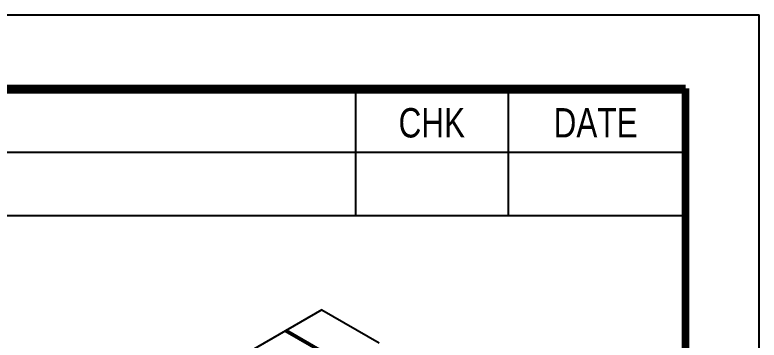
# Model space of a CAD drawing. Header units: millimetres. Extents: x 5 to 292, y 5 to 205.
# Drawn here: x 241.5 to 292, y 182.9 to 205 of the extents above; entities that cross this region are included whole.
import ezdxf

# ---------------------------------------------------------------- set-up
doc = ezdxf.new("R2010")
doc.units = ezdxf.units.MM
doc.header["$LTSCALE"] = 16.335
doc.layers.get('0').update_dxf_attribs({"linetype": 'CONTINUOUS'})
doc.styles.get("Standard").update_dxf_attribs({"font": 'txt', "width": 0.8})

# ---------------------------------------------------------------- blocks, each defined once
blk = doc.blocks.new('*T23')
at = {"color": 7, "linetype": 'Continuous'}
for p, q in [((88.5, 0), (0, 0)), ((0, 0), (0, -8.359375)), ((7.75, 0), (7.75, -8.359375)), ((66.25, 0), (66.25, -8.359375)), ((76.625, 0), (76.625, -8.359375)), ((88.5, 0), (88.5, -8.359375)), ((88.5, -4.0625), (0, -4.0625)), ((88.5, -8.359375), (0, -8.359375))]:
    blk.add_line(p, q, dxfattribs=at)
at = {"color": 2, "linetype": 'Continuous', "char_height": 2, "line_spacing_factor": 0.9}
for s, insert, width, attachment_point in [('  DESCRIPTION', (7.8125, -1.03125), 41.6, 1), ('CHK', (71.4375, -1.03125), 9.6, 2), ('REV.', (3.875, -1.03125), 12.8, 2), ('DATE', (82.5625, -1.03125), 12.8, 2)]:
    blk.add_mtext(s, dxfattribs=dict(at, insert=insert, width=width, attachment_point=attachment_point))

msp = doc.modelspace()

# ---------------------------------------------------------------- linework, layer by layer
at = {"color": 7, "linetype": 'Continuous'}
for p, q in [((5, 205), (292, 205)), ((292, 5), (292, 205)), ((262.308, 184.94), (245.667, 175.333)), ((262.308, 184.94), (266.197, 182.695)), ((259.81, 183.498), (271.359, 176.83)), ((271.453, 176.884), (259.904, 183.552))]:
    msp.add_line(p, q, dxfattribs=at)
at = {"color": 7, "linetype": 'Continuous', "const_width": 0.5}
for points in [[(287, 200), (10, 200)], [(287, 10), (287, 200)]]:
    msp.add_lwpolyline(points, dxfattribs=at)

# ---------------------------------------------------------------- block references
msp.add_blockref('*T23', (198.332, 199.692))

doc.saveas('drawing.dxf')
